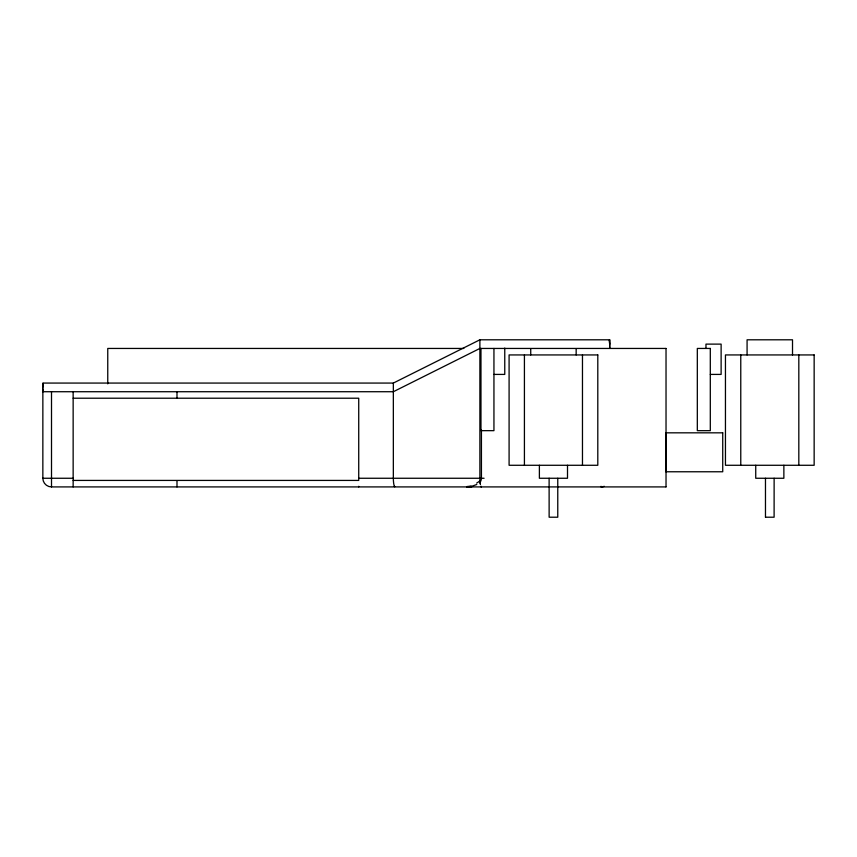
<?xml version="1.0" encoding="UTF-8"?>
<svg xmlns="http://www.w3.org/2000/svg" width="857" height="857" viewBox="0 0 857 857"><rect width="100%" height="100%" fill="white"/><g stroke="black" fill="none" stroke-linecap="round" stroke-linejoin="round"><path stroke-width="1.29" d="M42.85 388.832L42.85 391.724L393.342 391.724L479.888 348.445L665.953 348.445M609.691 339.8L609.691 348.445L609.691 339.8L479.888 339.8L393.342 383.068L42.861 383.068L42.85 478.26A8.656 8.656 0 0 0 51.506 486.915L665.953 486.915M42.85 387.396L43.171 383.368M476.792 484.484L471.993 486.219M463.819 348.445L107.757 348.445L107.757 383.85M493.943 374.413L504.762 374.413L504.762 348.071M710.303 374.413L721.123 374.413L721.123 344.118L705.975 344.118L705.975 348.445M73.145 398.216L358.729 398.216L358.729 480.423L73.145 480.423M42.85 478.26L73.145 478.26M358.622 478.26L484.087 478.26M765.483 517.21L774.107 517.21L774.128 478.26M609.145 340.336L609.691 344.118M798.82 354.937L798.82 465.276M792.511 354.937L792.511 339.8L747.079 339.8L747.079 354.937M783.866 465.276L783.866 478.26L755.735 478.26L755.735 465.276M765.472 478.26L765.472 517.21M740.769 354.937L740.769 465.276M666.028 348.445L666.028 486.915M601.046 486.315L601.046 486.915A8.656 8.656 0 0 0 604.228 486.305M582.471 354.937L582.471 465.276M576.161 348.628L576.161 354.937M567.505 465.276L567.505 478.26L539.385 478.26L539.385 465.276M557.768 478.26L557.768 517.21L549.133 517.21L549.112 478.26M530.729 348.628L530.729 354.937M524.42 354.937L524.42 465.276M493.943 348.445L493.943 430.664L480.97 430.664L480.97 348.445M481.43 430.085L481.43 478.26A6.695 4.992 -88.5 0 1 480.016 482.416A8.645 1.639 -90 0 0 480.231 483.562M479.888 339.8L479.888 478.26M393.342 383.068L393.342 478.26A8.741 1.65 -90 0 0 394.756 486.776A8.741 1.65 90 0 1 394.413 486.326M358.729 486.305L358.729 486.915M176.992 391.724L176.992 398.376M176.992 480.638L176.992 486.915M73.145 391.724L73.145 486.915M51.506 391.724L51.506 486.915M481.302 486.776A8.741 1.65 90 0 1 480.959 486.326A8.881 1.682 -90 0 0 481.302 486.808A8.741 1.65 -90 0 1 480.959 486.326M479.877 478.206A8.666 1.639 90 0 0 480.274 483.798A8.881 1.682 -90 0 0 480.381 484.451M471.896 486.787A41.029 24.735 -65.2 0 1 466.808 487.279M471.136 485.876A40.354 23.771 -62.1 0 1 467.022 486.53M479.727 480.97A27.081 17.183 -69 0 1 476.663 483.069M710.303 348.445L697.319 348.445L697.319 430.664L710.303 430.664L710.303 348.445M597.8 354.937L509.09 354.937L509.09 465.276L597.8 465.276L597.8 354.937M814.15 354.937L725.451 354.937L725.451 465.276L814.15 465.276L814.15 354.937M722.73 432.828L665.814 432.828L665.814 471.768L722.73 471.768L722.73 432.828"/></g></svg>
